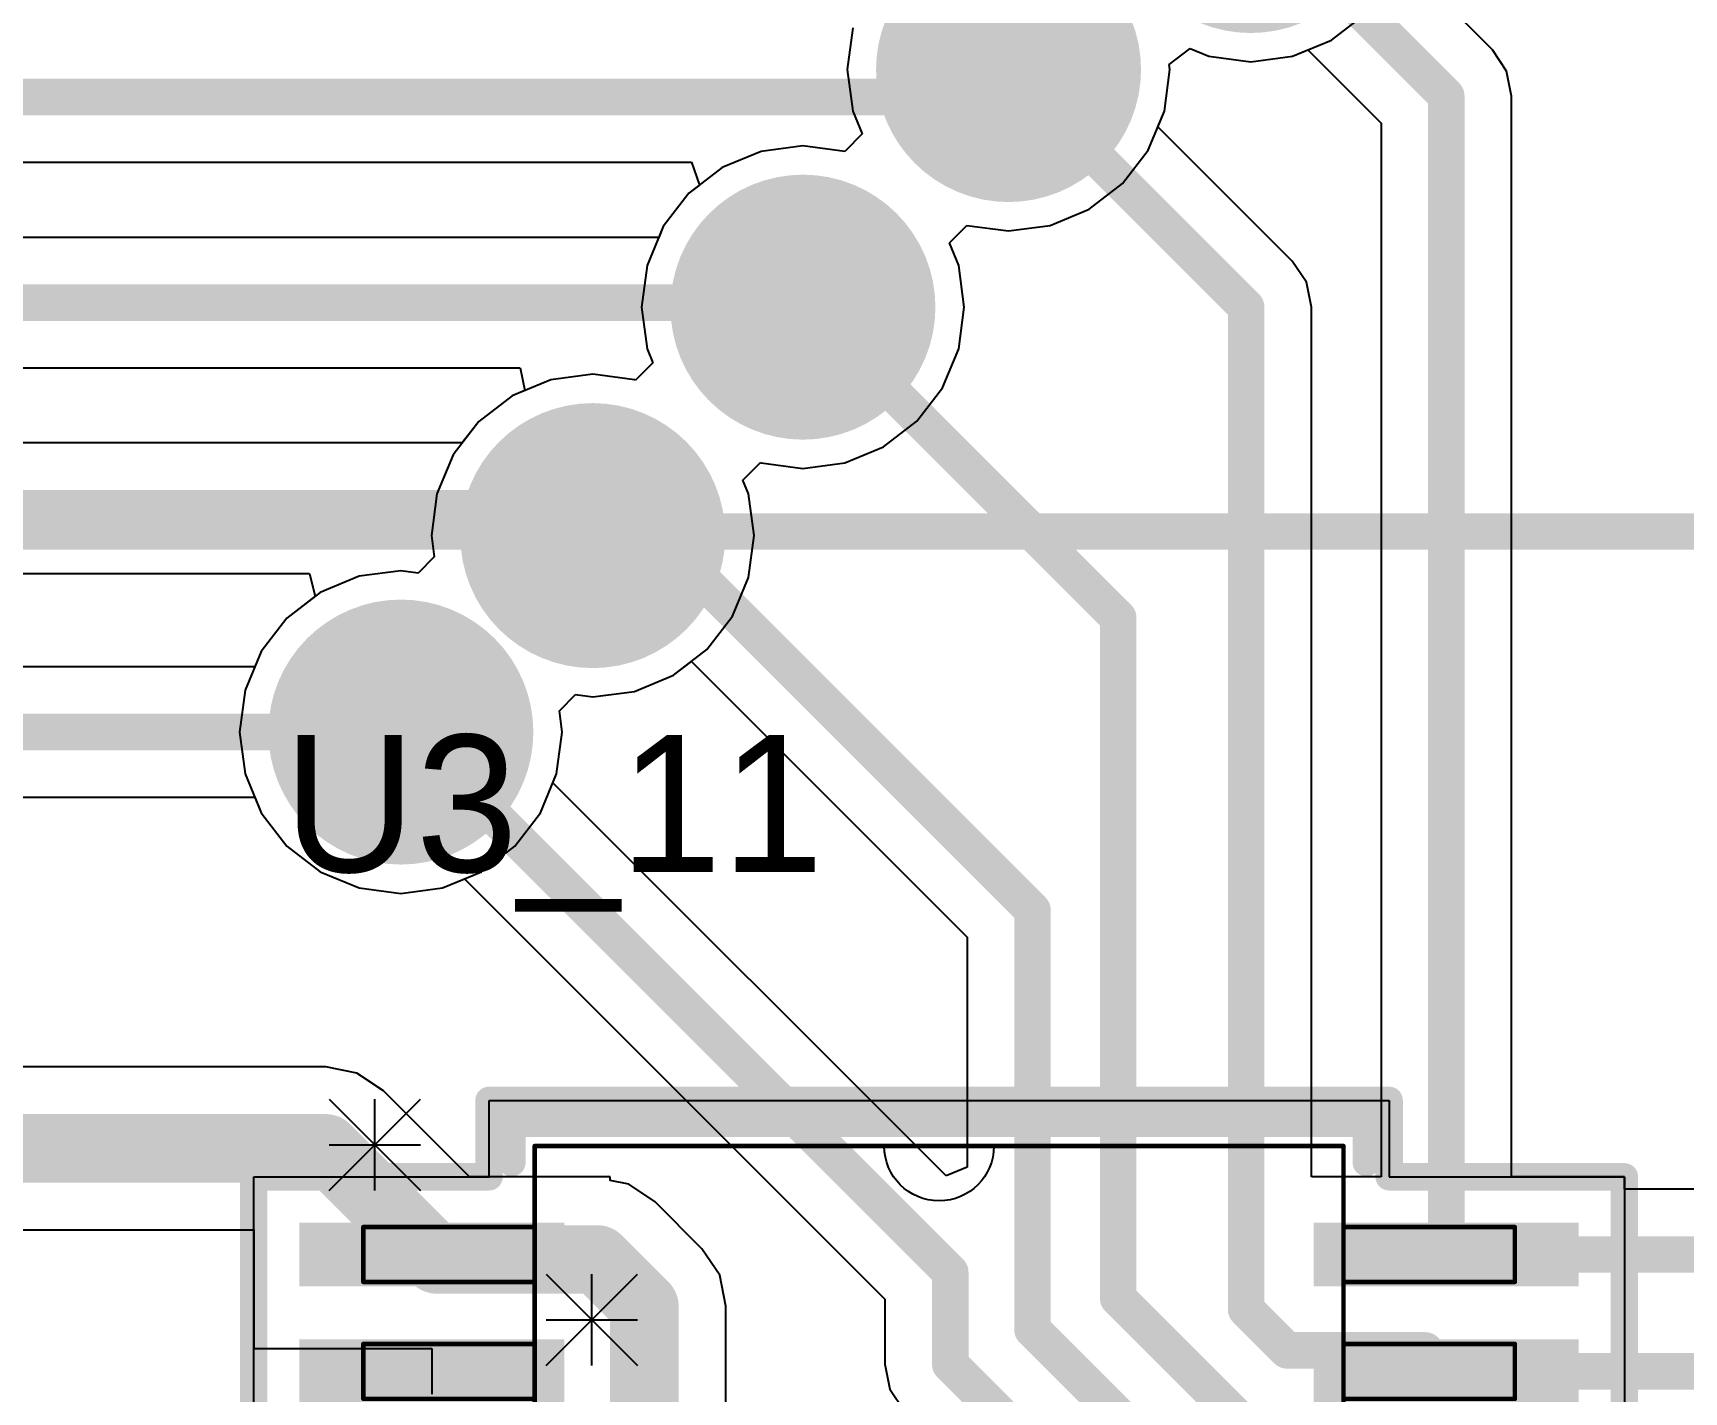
# Model space of a CAD drawing. Header units: millimetres. Extents: x 0.67 to 7.75, y 0.64 to 6.06.
# Drawn here: x 6.3045 to 6.6658, y 3.9366 to 4.234 of the extents above; entities that cross this region are included whole.
import ezdxf

# ---------------------------------------------------------------- set-up
doc = ezdxf.new("R2010")
doc.units = ezdxf.units.MM
doc.header["$MEASUREMENT"] = 0
for name, color, linetype in [('BottomLayer', 5, 'Continuous'), ('BottomSolder', 6, 'Continuous'), ('Mechanical13', 56, 'Continuous'), ('Mechanical15', 56, 'Continuous'), ('MultiLayer', 9, 'Continuous'), ('TopLayer', 1, 'Continuous'), ('TopOverlay', 2, 'Continuous'), ('TopPaste', 8, 'Continuous'), ('TopSolder', 216, 'Continuous'), ('ViaHoleLayer', 16, 'Continuous')]:
    doc.layers.add(name, color=color, linetype=linetype)

# ---------------------------------------------------------------- blocks, each defined once
blk = doc.blocks.new('RU_14_282')
at = {"layer": 'Mechanical13'}
for p, q in [((-0.086, 0.07249), (-0.06601, 0.0525)), ((-0.086, 0.0525), (-0.06601, 0.07249)), ((-0.076, 0.0525), (-0.076, 0.07249)), ((-0.086, 0.0625), (-0.06601, 0.0625))]:
    blk.add_line(p, q, dxfattribs=at)
at = {"layer": 'Mechanical13', "const_width": 0.001}
for points in [[(-0.0885, -0.1005), (-0.0885, 0.1005)], [(-0.0885, 0.1005), (0.0885, 0.1005)], [(0.0885, -0.1005), (0.0885, 0.1005)], [(-0.126, 0.07077), (-0.126, 0.08277)], [(-0.126, 0.08277), (-0.0885, 0.08277)], [(-0.0885, 0.07077), (-0.0885, 0.08277)], [(0.0885, 0.08277), (0.126, 0.08277)], [(0.0885, 0.07077), (0.0885, 0.08277)], [(0.126, 0.07077), (0.126, 0.08277)], [(-0.126, 0.07077), (-0.0885, 0.07077)], [(0.0885, 0.07077), (0.126, 0.07077)], [(-0.126, 0.04518), (-0.126, 0.05718)], [(-0.126, 0.05718), (-0.0885, 0.05718)], [(-0.0885, 0.04518), (-0.0885, 0.05718)], [(0.0885, 0.05718), (0.126, 0.05718)], [(0.0885, 0.04518), (0.0885, 0.05718)], [(0.126, 0.04518), (0.126, 0.05718)], [(-0.126, 0.04518), (-0.0885, 0.04518)], [(0.0885, 0.04518), (0.126, 0.04518)], [(-0.126, 0.01959), (-0.126, 0.03159)], [(-0.126, 0.03159), (-0.0885, 0.03159)], [(-0.0885, 0.01959), (-0.0885, 0.03159)], [(0.0885, 0.03159), (0.126, 0.03159)], [(0.0885, 0.01959), (0.0885, 0.03159)], [(0.126, 0.01959), (0.126, 0.03159)], [(-0.126, 0.01959), (-0.0885, 0.01959)], [(0.0885, 0.01959), (0.126, 0.01959)], [(-0.126, -0.006), (-0.126, 0.006)], [(-0.126, 0.006), (-0.0885, 0.006)], [(-0.0885, -0.006), (-0.0885, 0.006)], [(0.0885, 0.006), (0.126, 0.006)], [(0.0885, -0.006), (0.0885, 0.006)], [(0.126, -0.006), (0.126, 0.006)], [(-0.126, -0.006), (-0.0885, -0.006)], [(0.0885, -0.006), (0.126, -0.006)], [(-0.126, -0.03159), (-0.126, -0.01959)], [(-0.126, -0.01959), (-0.0885, -0.01959)], [(-0.0885, -0.03159), (-0.0885, -0.01959)], [(0.0885, -0.01959), (0.126, -0.01959)], [(0.0885, -0.03159), (0.0885, -0.01959)], [(0.126, -0.03159), (0.126, -0.01959)], [(-0.126, -0.03159), (-0.0885, -0.03159)], [(0.0885, -0.03159), (0.126, -0.03159)], [(-0.126, -0.05718), (-0.126, -0.04518)], [(-0.126, -0.04518), (-0.0885, -0.04518)], [(-0.0885, -0.05718), (-0.0885, -0.04518)], [(0.0885, -0.04518), (0.126, -0.04518)], [(0.0885, -0.05718), (0.0885, -0.04518)], [(0.126, -0.05718), (0.126, -0.04518)], [(-0.126, -0.05718), (-0.0885, -0.05718)], [(0.0885, -0.05718), (0.126, -0.05718)], [(-0.126, -0.08277), (-0.126, -0.07077)], [(-0.126, -0.07077), (-0.0885, -0.07077)], [(-0.0885, -0.08277), (-0.0885, -0.07077)], [(0.0885, -0.07077), (0.126, -0.07077)], [(0.0885, -0.08277), (0.0885, -0.07077)], [(0.126, -0.08277), (0.126, -0.07077)], [(-0.126, -0.08277), (-0.0885, -0.08277)], [(0.0885, -0.08277), (0.126, -0.08277)], [(-0.0885, -0.1005), (0.0885, -0.1005)]]:
    blk.add_lwpolyline(points, dxfattribs=at)
at = {"layer": 'Mechanical13', "const_width": 0.0005}
for points in [[(-0.08875, 0.1005, 1), (-0.08825, 0.1005, 1)], [(-0.08875, 0.1005, 1), (-0.08825, 0.1005, 1)], [(0.08825, 0.1005, 1), (0.08875, 0.1005, 1)], [(0.08825, 0.1005, 1), (0.08875, 0.1005, 1)], [(-0.12625, 0.08277, 1), (-0.12575, 0.08277, 1)], [(-0.12625, 0.08277, 1), (-0.12575, 0.08277, 1)], [(-0.08875, 0.08277, 1), (-0.08825, 0.08277, 1)], [(-0.08875, 0.08277, 1), (-0.08825, 0.08277, 1)], [(0.08825, 0.08277, 1), (0.08875, 0.08277, 1)], [(0.08825, 0.08277, 1), (0.08875, 0.08277, 1)], [(0.12575, 0.08277, 1), (0.12625, 0.08277, 1)], [(0.12575, 0.08277, 1), (0.12625, 0.08277, 1)], [(-0.12625, 0.07077, 1), (-0.12575, 0.07077, 1)], [(-0.12625, 0.07077, 1), (-0.12575, 0.07077, 1)], [(-0.08875, 0.07077, 1), (-0.08825, 0.07077, 1)], [(-0.08875, 0.07077, 1), (-0.08825, 0.07077, 1)], [(0.08825, 0.07077, 1), (0.08875, 0.07077, 1)], [(0.08825, 0.07077, 1), (0.08875, 0.07077, 1)], [(0.12575, 0.07077, 1), (0.12625, 0.07077, 1)], [(0.12575, 0.07077, 1), (0.12625, 0.07077, 1)], [(-0.12625, 0.05718, 1), (-0.12575, 0.05718, 1)], [(-0.12625, 0.05718, 1), (-0.12575, 0.05718, 1)], [(-0.08875, 0.05718, 1), (-0.08825, 0.05718, 1)], [(-0.08875, 0.05718, 1), (-0.08825, 0.05718, 1)], [(0.08825, 0.05718, 1), (0.08875, 0.05718, 1)], [(0.08825, 0.05718, 1), (0.08875, 0.05718, 1)], [(0.12575, 0.05718, 1), (0.12625, 0.05718, 1)], [(0.12575, 0.05718, 1), (0.12625, 0.05718, 1)], [(-0.12625, 0.04518, 1), (-0.12575, 0.04518, 1)], [(-0.12625, 0.04518, 1), (-0.12575, 0.04518, 1)], [(-0.08875, 0.04518, 1), (-0.08825, 0.04518, 1)], [(-0.08875, 0.04518, 1), (-0.08825, 0.04518, 1)], [(0.08825, 0.04518, 1), (0.08875, 0.04518, 1)], [(0.08825, 0.04518, 1), (0.08875, 0.04518, 1)], [(0.12575, 0.04518, 1), (0.12625, 0.04518, 1)], [(0.12575, 0.04518, 1), (0.12625, 0.04518, 1)], [(-0.12625, 0.03159, 1), (-0.12575, 0.03159, 1)], [(-0.12625, 0.03159, 1), (-0.12575, 0.03159, 1)], [(-0.08875, 0.03159, 1), (-0.08825, 0.03159, 1)], [(-0.08875, 0.03159, 1), (-0.08825, 0.03159, 1)], [(0.08825, 0.03159, 1), (0.08875, 0.03159, 1)], [(0.08825, 0.03159, 1), (0.08875, 0.03159, 1)], [(0.12575, 0.03159, 1), (0.12625, 0.03159, 1)], [(0.12575, 0.03159, 1), (0.12625, 0.03159, 1)], [(-0.12625, 0.01959, 1), (-0.12575, 0.01959, 1)], [(-0.12625, 0.01959, 1), (-0.12575, 0.01959, 1)], [(-0.08875, 0.01959, 1), (-0.08825, 0.01959, 1)], [(-0.08875, 0.01959, 1), (-0.08825, 0.01959, 1)], [(0.08825, 0.01959, 1), (0.08875, 0.01959, 1)], [(0.08825, 0.01959, 1), (0.08875, 0.01959, 1)], [(0.12575, 0.01959, 1), (0.12625, 0.01959, 1)], [(0.12575, 0.01959, 1), (0.12625, 0.01959, 1)], [(-0.12625, 0.006, 1), (-0.12575, 0.006, 1)], [(-0.12625, 0.006, 1), (-0.12575, 0.006, 1)], [(-0.08875, 0.006, 1), (-0.08825, 0.006, 1)], [(-0.08875, 0.006, 1), (-0.08825, 0.006, 1)], [(0.08825, 0.006, 1), (0.08875, 0.006, 1)], [(0.08825, 0.006, 1), (0.08875, 0.006, 1)], [(0.12575, 0.006, 1), (0.12625, 0.006, 1)], [(0.12575, 0.006, 1), (0.12625, 0.006, 1)], [(-0.12625, -0.006, 1), (-0.12575, -0.006, 1)], [(-0.12625, -0.006, 1), (-0.12575, -0.006, 1)], [(-0.08875, -0.006, 1), (-0.08825, -0.006, 1)], [(-0.08875, -0.006, 1), (-0.08825, -0.006, 1)], [(0.08825, -0.006, 1), (0.08875, -0.006, 1)], [(0.08825, -0.006, 1), (0.08875, -0.006, 1)], [(0.12575, -0.006, 1), (0.12625, -0.006, 1)], [(0.12575, -0.006, 1), (0.12625, -0.006, 1)], [(-0.12625, -0.01959, 1), (-0.12575, -0.01959, 1)], [(-0.12625, -0.01959, 1), (-0.12575, -0.01959, 1)], [(-0.08875, -0.01959, 1), (-0.08825, -0.01959, 1)], [(-0.08875, -0.01959, 1), (-0.08825, -0.01959, 1)], [(0.08825, -0.01959, 1), (0.08875, -0.01959, 1)], [(0.08825, -0.01959, 1), (0.08875, -0.01959, 1)], [(0.12575, -0.01959, 1), (0.12625, -0.01959, 1)], [(0.12575, -0.01959, 1), (0.12625, -0.01959, 1)], [(-0.12625, -0.03159, 1), (-0.12575, -0.03159, 1)], [(-0.12625, -0.03159, 1), (-0.12575, -0.03159, 1)], [(-0.08875, -0.03159, 1), (-0.08825, -0.03159, 1)], [(-0.08875, -0.03159, 1), (-0.08825, -0.03159, 1)], [(0.08825, -0.03159, 1), (0.08875, -0.03159, 1)], [(0.08825, -0.03159, 1), (0.08875, -0.03159, 1)], [(0.12575, -0.03159, 1), (0.12625, -0.03159, 1)], [(0.12575, -0.03159, 1), (0.12625, -0.03159, 1)], [(-0.12625, -0.04518, 1), (-0.12575, -0.04518, 1)], [(-0.12625, -0.04518, 1), (-0.12575, -0.04518, 1)], [(-0.08875, -0.04518, 1), (-0.08825, -0.04518, 1)], [(-0.08875, -0.04518, 1), (-0.08825, -0.04518, 1)], [(0.08825, -0.04518, 1), (0.08875, -0.04518, 1)], [(0.08825, -0.04518, 1), (0.08875, -0.04518, 1)], [(0.12575, -0.04518, 1), (0.12625, -0.04518, 1)], [(0.12575, -0.04518, 1), (0.12625, -0.04518, 1)], [(-0.12625, -0.05718, 1), (-0.12575, -0.05718, 1)], [(-0.12625, -0.05718, 1), (-0.12575, -0.05718, 1)], [(-0.08875, -0.05718, 1), (-0.08825, -0.05718, 1)], [(-0.08875, -0.05718, 1), (-0.08825, -0.05718, 1)], [(0.08825, -0.05718, 1), (0.08875, -0.05718, 1)], [(0.08825, -0.05718, 1), (0.08875, -0.05718, 1)], [(0.12575, -0.05718, 1), (0.12625, -0.05718, 1)], [(0.12575, -0.05718, 1), (0.12625, -0.05718, 1)], [(-0.12625, -0.07077, 1), (-0.12575, -0.07077, 1)], [(-0.12625, -0.07077, 1), (-0.12575, -0.07077, 1)], [(-0.08875, -0.07077, 1), (-0.08825, -0.07077, 1)], [(-0.08875, -0.07077, 1), (-0.08825, -0.07077, 1)], [(0.08825, -0.07077, 1), (0.08875, -0.07077, 1)], [(0.08825, -0.07077, 1), (0.08875, -0.07077, 1)], [(0.12575, -0.07077, 1), (0.12625, -0.07077, 1)], [(0.12575, -0.07077, 1), (0.12625, -0.07077, 1)], [(-0.12625, -0.08277, 1), (-0.12575, -0.08277, 1)], [(-0.12625, -0.08277, 1), (-0.12575, -0.08277, 1)], [(-0.08875, -0.08277, 1), (-0.08825, -0.08277, 1)], [(-0.08875, -0.08277, 1), (-0.08825, -0.08277, 1)], [(0.08825, -0.08277, 1), (0.08875, -0.08277, 1)], [(0.08825, -0.08277, 1), (0.08875, -0.08277, 1)], [(0.12575, -0.08277, 1), (0.12625, -0.08277, 1)], [(0.12575, -0.08277, 1), (0.12625, -0.08277, 1)], [(-0.08875, -0.1005, 1), (-0.08825, -0.1005, 1)], [(-0.08875, -0.1005, 1), (-0.08825, -0.1005, 1)], [(0.08825, -0.1005, 1), (0.08875, -0.1005, 1)], [(0.08825, -0.1005, 1), (0.08875, -0.1005, 1)]]:
    blk.add_lwpolyline(points, format="xyb", close=True, dxfattribs=at)
at = {"layer": 'Mechanical13'}
blk.add_lwpolyline([(0.012, 0.1005, -1), (-0.012, 0.1005)], format="xyb", dxfattribs=at)
for points in [[(-0.012, 0.1005, 1), (-0.012, 0.1005, 1)], [(0.012, 0.1005, 1), (0.012, 0.1005, 1)]]:
    blk.add_lwpolyline(points, format="xyb", close=True, dxfattribs=at)
at = {"layer": 'Mechanical15'}
for p, q in [((-0.0985, 0.09377), (-0.0985, 0.1105)), ((-0.0985, 0.1105), (0.0985, 0.1105)), ((0.0985, 0.1105), (0.0985, 0.09377)), ((-0.15, -0.09377), (-0.15, 0.09377)), ((-0.15, 0.09377), (-0.0985, 0.09377)), ((0.0985, 0.09377), (0.15, 0.09377)), ((0.15, 0.09377), (0.15, -0.09377)), ((-0.0985, -0.09377), (-0.15, -0.09377)), ((-0.0985, -0.1105), (-0.0985, -0.09377)), ((0.15, -0.09377), (0.0985, -0.09377)), ((0.0985, -0.09377), (0.0985, -0.1105)), ((0.0985, -0.1105), (-0.0985, -0.1105))]:
    blk.add_line(p, q, dxfattribs=at)
at = {"layer": 'Mechanical15', "const_width": 0.006}
for points in [[(-0.0985, 0.1105), (0.0985, 0.1105)], [(-0.0985, 0.09377), (-0.0985, 0.1105)], [(0.0985, 0.09377), (0.0985, 0.1105)], [(-0.15, 0.09377), (-0.0985, 0.09377)], [(-0.15, -0.09377), (-0.15, 0.09377)], [(0.0985, 0.09377), (0.15, 0.09377)], [(0.15, -0.09377), (0.15, 0.09377)], [(-0.15, -0.09377), (-0.0985, -0.09377)], [(-0.0985, -0.1105), (-0.0985, -0.09377)], [(0.0985, -0.1105), (0.0985, -0.09377)], [(0.0985, -0.09377), (0.15, -0.09377)], [(-0.0985, -0.1105), (0.0985, -0.1105)]]:
    blk.add_lwpolyline(points, dxfattribs=at)
at = {"layer": 'Mechanical15', "const_width": 0.003}
for points in [[(-0.1, 0.1105, 1), (-0.097, 0.1105, 1)], [(-0.1, 0.1105, 1), (-0.097, 0.1105, 1)], [(0.097, 0.1105, 1), (0.1, 0.1105, 1)], [(0.097, 0.1105, 1), (0.1, 0.1105, 1)], [(-0.1515, 0.09377, 1), (-0.1485, 0.09377, 1)], [(-0.1515, 0.09377, 1), (-0.1485, 0.09377, 1)], [(-0.1, 0.09377, 1), (-0.097, 0.09377, 1)], [(-0.1, 0.09377, 1), (-0.097, 0.09377, 1)], [(0.097, 0.09377, 1), (0.1, 0.09377, 1)], [(0.097, 0.09377, 1), (0.1, 0.09377, 1)], [(0.1485, 0.09377, 1), (0.1515, 0.09377, 1)], [(0.1485, 0.09377, 1), (0.1515, 0.09377, 1)], [(-0.1515, -0.09377, 1), (-0.1485, -0.09377, 1)], [(-0.1515, -0.09377, 1), (-0.1485, -0.09377, 1)], [(-0.1, -0.09377, 1), (-0.097, -0.09377, 1)], [(-0.1, -0.09377, 1), (-0.097, -0.09377, 1)], [(0.097, -0.09377, 1), (0.1, -0.09377, 1)], [(0.097, -0.09377, 1), (0.1, -0.09377, 1)], [(0.1485, -0.09377, 1), (0.1515, -0.09377, 1)], [(0.1485, -0.09377, 1), (0.1515, -0.09377, 1)], [(-0.1, -0.1105, 1), (-0.097, -0.1105, 1)], [(-0.1, -0.1105, 1), (-0.097, -0.1105, 1)], [(0.097, -0.1105, 1), (0.1, -0.1105, 1)], [(0.097, -0.1105, 1), (0.1, -0.1105, 1)]]:
    blk.add_lwpolyline(points, format="xyb", close=True, dxfattribs=at)
at = {"layer": 'TopLayer'}
for points in [[(-0.14, 0.06977), (-0.082, 0.06977), (-0.14, 0.08377), (-0.082, 0.08377)], [(0.082, 0.06977), (0.14, 0.06977), (0.082, 0.08377), (0.14, 0.08377)], [(-0.14, 0.04418), (-0.082, 0.04418), (-0.14, 0.05818), (-0.082, 0.05818)], [(0.082, 0.04418), (0.14, 0.04418), (0.082, 0.05818), (0.14, 0.05818)], [(-0.14, 0.01859), (-0.082, 0.01859), (-0.14, 0.03259), (-0.082, 0.03259)], [(0.082, 0.01859), (0.14, 0.01859), (0.082, 0.03259), (0.14, 0.03259)], [(-0.14, -0.007), (-0.082, -0.007), (-0.14, 0.007), (-0.082, 0.007)], [(0.082, -0.007), (0.14, -0.007), (0.082, 0.007), (0.14, 0.007)], [(-0.14, -0.03259), (-0.082, -0.03259), (-0.14, -0.01859), (-0.082, -0.01859)], [(0.082, -0.03259), (0.14, -0.03259), (0.082, -0.01859), (0.14, -0.01859)], [(-0.14, -0.05818), (-0.082, -0.05818), (-0.14, -0.04418), (-0.082, -0.04418)], [(0.082, -0.05818), (0.14, -0.05818), (0.082, -0.04418), (0.14, -0.04418)], [(-0.14, -0.08377), (-0.082, -0.08377), (-0.14, -0.06977), (-0.082, -0.06977)], [(0.082, -0.08377), (0.14, -0.08377), (0.082, -0.06977), (0.14, -0.06977)]]:
    blk.add_solid(points, dxfattribs=at)
at = {"layer": 'TopOverlay'}
for p, q in [((-0.1335, 0.11076), (-0.11351, 0.09077)), ((-0.1335, 0.09077), (-0.11351, 0.11076)), ((-0.1235, 0.09077), (-0.1235, 0.11076)), ((-0.1335, 0.10077), (-0.11351, 0.10077)), ((0.15, -0.03309), (0.15, -0.01809)), ((0.15, -0.01809), (0.16, -0.01809)), ((0.16, -0.01809), (0.16, -0.03309)), ((0.16, -0.03309), (0.15, -0.03309))]:
    blk.add_line(p, q, dxfattribs=at)
at = {"layer": 'TopOverlay', "const_width": 0.006}
for points in [[(-0.0935, 0.09687), (-0.0935, 0.1055)], [(-0.0935, 0.1055), (0.0935, 0.1055)], [(0.0935, 0.09687), (0.0935, 0.1055)], [(-0.0935, -0.1055), (-0.0935, -0.09687)], [(0.0935, -0.1055), (0.0935, -0.09687)], [(-0.0935, -0.1055), (0.0935, -0.1055)]]:
    blk.add_lwpolyline(points, dxfattribs=at)
at = {"layer": 'TopOverlay', "const_width": 0.003}
for points in [[(-0.095, 0.1055, 1), (-0.092, 0.1055, 1)], [(-0.095, 0.1055, 1), (-0.092, 0.1055, 1)], [(0.092, 0.1055, 1), (0.095, 0.1055, 1)], [(0.092, 0.1055, 1), (0.095, 0.1055, 1)], [(-0.095, 0.09687, 1), (-0.092, 0.09687, 1)], [(0.092, 0.09687, 1), (0.095, 0.09687, 1)], [(-0.095, -0.09687, 1), (-0.092, -0.09687, 1)], [(0.092, -0.09687, 1), (0.095, -0.09687, 1)], [(-0.095, -0.1055, 1), (-0.092, -0.1055, 1)], [(-0.095, -0.1055, 1), (-0.092, -0.1055, 1)], [(0.092, -0.1055, 1), (0.095, -0.1055, 1)], [(0.092, -0.1055, 1), (0.095, -0.1055, 1)]]:
    blk.add_lwpolyline(points, format="xyb", close=True, dxfattribs=at)
at = {"layer": 'TopPaste'}
for points in [[(-0.14, 0.06977), (-0.082, 0.06977), (-0.14, 0.08377), (-0.082, 0.08377)], [(0.082, 0.06977), (0.14, 0.06977), (0.082, 0.08377), (0.14, 0.08377)], [(-0.14, 0.04418), (-0.082, 0.04418), (-0.14, 0.05818), (-0.082, 0.05818)], [(0.082, 0.04418), (0.14, 0.04418), (0.082, 0.05818), (0.14, 0.05818)], [(-0.14, 0.01859), (-0.082, 0.01859), (-0.14, 0.03259), (-0.082, 0.03259)], [(0.082, 0.01859), (0.14, 0.01859), (0.082, 0.03259), (0.14, 0.03259)], [(-0.14, -0.007), (-0.082, -0.007), (-0.14, 0.007), (-0.082, 0.007)], [(0.082, -0.007), (0.14, -0.007), (0.082, 0.007), (0.14, 0.007)], [(-0.14, -0.03259), (-0.082, -0.03259), (-0.14, -0.01859), (-0.082, -0.01859)], [(0.082, -0.03259), (0.14, -0.03259), (0.082, -0.01859), (0.14, -0.01859)], [(-0.14, -0.05818), (-0.082, -0.05818), (-0.14, -0.04418), (-0.082, -0.04418)], [(0.082, -0.05818), (0.14, -0.05818), (0.082, -0.04418), (0.14, -0.04418)], [(-0.14, -0.08377), (-0.082, -0.08377), (-0.14, -0.06977), (-0.082, -0.06977)], [(0.082, -0.08377), (0.14, -0.08377), (0.082, -0.06977), (0.14, -0.06977)]]:
    blk.add_solid(points, dxfattribs=at)
at = {"layer": 'TopSolder'}
for points in [[(-0.14, 0.06977), (-0.082, 0.06977), (-0.14, 0.08377), (-0.082, 0.08377)], [(0.082, 0.06977), (0.14, 0.06977), (0.082, 0.08377), (0.14, 0.08377)], [(-0.14, 0.04418), (-0.082, 0.04418), (-0.14, 0.05818), (-0.082, 0.05818)], [(0.082, 0.04418), (0.14, 0.04418), (0.082, 0.05818), (0.14, 0.05818)], [(-0.14, 0.01859), (-0.082, 0.01859), (-0.14, 0.03259), (-0.082, 0.03259)], [(0.082, 0.01859), (0.14, 0.01859), (0.082, 0.03259), (0.14, 0.03259)], [(-0.14, -0.007), (-0.082, -0.007), (-0.14, 0.007), (-0.082, 0.007)], [(0.082, -0.007), (0.14, -0.007), (0.082, 0.007), (0.14, 0.007)], [(-0.14, -0.03259), (-0.082, -0.03259), (-0.14, -0.01859), (-0.082, -0.01859)], [(0.082, -0.03259), (0.14, -0.03259), (0.082, -0.01859), (0.14, -0.01859)], [(-0.14, -0.05818), (-0.082, -0.05818), (-0.14, -0.04418), (-0.082, -0.04418)], [(0.082, -0.05818), (0.14, -0.05818), (0.082, -0.04418), (0.14, -0.04418)], [(-0.14, -0.08377), (-0.082, -0.08377), (-0.14, -0.06977), (-0.082, -0.06977)], [(0.082, -0.08377), (0.14, -0.08377), (0.082, -0.06977), (0.14, -0.06977)]]:
    blk.add_solid(points, dxfattribs=at)

msp = doc.modelspace()

# ---------------------------------------------------------------- linework, layer by layer
at = {"layer": 'BottomLayer'}
for p, q in [((6.58865, 4.23243), (6.59596, 4.23804)), ((6.58014, 4.2289), (6.58865, 4.23243)), ((6.55316, 4.22709), (6.55774, 4.23061)), ((6.55774, 4.23061), (6.56186, 4.2289)), ((6.56186, 4.2289), (6.571, 4.2277)), ((6.571, 4.2277), (6.58014, 4.2289)), ((6.5521, 4.21686), (6.5533, 4.226)), ((6.5533, 4.226), (6.55316, 4.22709)), ((6.54857, 4.20835), (6.5521, 4.21686)), ((6.54296, 4.20104), (6.54857, 4.20835)), ((5.44697, 4.20573), (6.44864, 4.20573)), ((6.44864, 4.20573), (6.45034, 4.20073)), ((6.44804, 4.19896), (6.44243, 4.19165)), ((6.45034, 4.20073), (6.44804, 4.19896)), ((6.53565, 4.19543), (6.54296, 4.20104)), ((6.52714, 4.1919), (6.53565, 4.19543)), ((6.44243, 4.19165), (6.44144, 4.18927)), ((6.50506, 4.18807), (6.50886, 4.1919)), ((6.50886, 4.1919), (6.518, 4.1907)), ((6.518, 4.1907), (6.52714, 4.1919)), ((6.44144, 4.18927), (5.44066, 4.18927)), ((6.5071, 4.18314), (6.50506, 4.18807)), ((6.5083, 4.174), (6.5071, 4.18314)), ((6.5071, 4.16486), (6.5083, 4.174)), ((6.50357, 4.15635), (6.5071, 4.16486)), ((5.38197, 4.16073), (6.41114, 4.16073)), ((6.41114, 4.16073), (6.41213, 4.15573)), ((6.41213, 4.15573), (6.40935, 4.15457)), ((6.49796, 4.14904), (6.50357, 4.15635)), ((6.40935, 4.15457), (6.40204, 4.14896)), ((6.40204, 4.14896), (6.39844, 4.14427)), ((6.49065, 4.14343), (6.49796, 4.14904)), ((6.39844, 4.14427), (5.37566, 4.14427)), ((6.48214, 4.1399), (6.49065, 4.14343)), ((6.45985, 4.13615), (6.46368, 4.13998)), ((6.46368, 4.13998), (6.46386, 4.1399)), ((6.46386, 4.1399), (6.473, 4.1387)), ((6.473, 4.1387), (6.48214, 4.1399)), ((6.4611, 4.13314), (6.45985, 4.13615)), ((6.4623, 4.124), (6.4611, 4.13314)), ((6.4611, 4.11486), (6.4623, 4.124)), ((5.31697, 4.11573), (6.36497, 4.11573)), ((6.36497, 4.11573), (6.36503, 4.11563)), ((6.36503, 4.11563), (6.36625, 4.11073)), ((6.45757, 4.10635), (6.4611, 4.11486)), ((6.36625, 4.11073), (6.36004, 4.10596)), ((6.36004, 4.10596), (6.35443, 4.09865)), ((6.45196, 4.09904), (6.45757, 4.10635)), ((6.35443, 4.09865), (6.35303, 4.09527)), ((6.44465, 4.09343), (6.45196, 4.09904)), ((6.35303, 4.09527), (5.30503, 4.09527)), ((6.43614, 4.0899), (6.44465, 4.09343)), ((6.41969, 4.08566), (6.42322, 4.0892)), ((6.42322, 4.0892), (6.427, 4.0887)), ((6.427, 4.0887), (6.43614, 4.0899)), ((6.4203, 4.081), (6.41969, 4.08566)), ((6.4191, 4.07186), (6.4203, 4.081)), ((6.41557, 4.06335), (6.4191, 4.07186)), ((5.24239, 4.06673), (6.35303, 4.06673)), ((6.35303, 4.06673), (6.35443, 4.06335)), ((6.35443, 4.06335), (6.36004, 4.05604)), ((6.40996, 4.05604), (6.41557, 4.06335)), ((6.36004, 4.05604), (6.36735, 4.05043)), ((6.40265, 4.05043), (6.40996, 4.05604)), ((6.36735, 4.05043), (6.37586, 4.0469)), ((6.37586, 4.0469), (6.385, 4.0457)), ((6.385, 4.0457), (6.39414, 4.0469)), ((6.39414, 4.0469), (6.40265, 4.05043))]:
    msp.add_line(p, q, dxfattribs=at)
for points, const_width in [([(6.5055, 4.226, 1), (6.5305, 4.226, 1)], 0.025), ([(6.516, 4.226, 1), (6.52, 4.226, 1)], 0.004), ([(6.51, 4.22, 1), (6.514, 4.22, 1)], 0.004), ([(6.51, 4.22, 1), (6.514, 4.22, 1)], 0.004), ([(6.4605, 4.174, 1), (6.4855, 4.174, 1)], 0.025), ([(6.471, 4.175, 1), (6.475, 4.175, 1)], 0.004), ([(6.471, 4.175, 1), (6.475, 4.175, 1)], 0.004), ([(6.471, 4.174, 1), (6.475, 4.174, 1)], 0.004), ([(6.4145, 4.124, 1), (6.4395, 4.124, 1)], 0.025), ([(6.425, 4.12976, 1), (6.429, 4.12976, 1)], 0.004), ([(6.425, 4.12976, 1), (6.429, 4.12976, 1)], 0.004), ([(6.42524, 4.13, 1), (6.42924, 4.13, 1)], 0.004), ([(6.42524, 4.13, 1), (6.42924, 4.13, 1)], 0.004), ([(6.425, 4.124, 1), (6.429, 4.124, 1)], 0.004), ([(6.3725, 4.081, 1), (6.3975, 4.081, 1)], 0.025), ([(6.383, 4.081, 1), (6.387, 4.081, 1)], 0.004)]:
    msp.add_lwpolyline(points, format="xyb", close=True, dxfattribs=dict(at, const_width=const_width))
at = {"layer": 'BottomLayer', "const_width": 0.008}
for points in [[(6.512, 4.22), (6.518, 4.226)], [(5.415, 4.22), (6.512, 4.22)], [(5.35, 4.175), (6.473, 4.175)], [(6.473, 4.174), (6.473, 4.175)], [(5.285, 4.13), (6.42724, 4.13)], [(6.427, 4.12976), (6.42724, 4.13)], [(6.427, 4.124), (6.427, 4.12976)], [(1.174, 4.081), (6.385, 4.081)]]:
    msp.add_lwpolyline(points, dxfattribs=at)
at = {"layer": 'BottomSolder', "const_width": 0.029}
for points in [[(6.5565, 4.263, 1), (6.5855, 4.263, 1)], [(6.5035, 4.226, 1), (6.5325, 4.226, 1)], [(6.4585, 4.174, 1), (6.4875, 4.174, 1)], [(6.4125, 4.124, 1), (6.4415, 4.124, 1)], [(6.3705, 4.081, 1), (6.3995, 4.081, 1)]]:
    msp.add_lwpolyline(points, format="xyb", close=True, dxfattribs=at)
at = {"layer": 'MultiLayer', "const_width": 0.025}
for points in [[(6.5055, 4.226, 1), (6.5305, 4.226, 1)], [(6.4605, 4.174, 1), (6.4855, 4.174, 1)], [(6.4145, 4.124, 1), (6.4395, 4.124, 1)], [(6.3725, 4.081, 1), (6.3975, 4.081, 1)]]:
    msp.add_lwpolyline(points, format="xyb", close=True, dxfattribs=at)
at = {"layer": 'TopLayer'}
for p, q in [((6.62389, 4.2303), (6.6037, 4.25049)), ((6.4839, 4.23514), (6.4827, 4.226)), ((6.55316, 4.22709), (6.55774, 4.23061)), ((6.55774, 4.23061), (6.56186, 4.2289)), ((6.56186, 4.2289), (6.571, 4.2277)), ((6.571, 4.2277), (6.58014, 4.2289)), ((6.58014, 4.2289), (6.58351, 4.2303)), ((6.58351, 4.2303), (6.59952, 4.21429)), ((6.62698, 4.22567), (6.62389, 4.2303)), ((6.62389, 4.2303), (6.62389, 4.2303)), ((6.4827, 4.226), (6.4839, 4.21686)), ((6.5521, 4.21686), (6.5533, 4.226)), ((6.5533, 4.226), (6.55316, 4.22709)), ((6.62807, 4.2202), (6.62698, 4.22567)), ((6.4839, 4.21686), (6.48594, 4.21193)), ((6.5507, 4.21349), (6.5521, 4.21686)), ((6.62807, 3.98366), (6.62807, 4.2202)), ((6.58009, 4.18409), (6.5507, 4.21349)), ((6.59952, 4.21429), (6.59952, 3.98366)), ((6.48594, 4.21193), (6.48214, 4.2081)), ((6.46386, 4.2081), (6.45535, 4.20457)), ((6.473, 4.2093), (6.46386, 4.2081)), ((6.48214, 4.2081), (6.473, 4.2093)), ((6.45535, 4.20457), (6.44804, 4.19896)), ((6.44804, 4.19896), (6.44243, 4.19165)), ((6.44243, 4.19165), (6.4389, 4.18314)), ((6.4389, 4.18314), (6.4377, 4.174)), ((6.58319, 4.17946), (6.58009, 4.18409)), ((6.58427, 4.174), (6.58319, 4.17946)), ((6.4377, 4.174), (6.4389, 4.16486)), ((6.58427, 3.98366), (6.58427, 4.174)), ((6.58427, 4.174), (6.58427, 4.174)), ((6.4389, 4.16486), (6.44015, 4.16185)), ((6.427, 4.1593), (6.41786, 4.1581)), ((6.43614, 4.1581), (6.427, 4.1593)), ((6.44015, 4.16185), (6.43632, 4.15802)), ((6.41786, 4.1581), (6.40935, 4.15457)), ((6.43632, 4.15802), (6.43614, 4.1581)), ((6.40935, 4.15457), (6.40204, 4.14896)), ((6.40204, 4.14896), (6.39643, 4.14165)), ((6.39643, 4.14165), (6.3929, 4.13314)), ((6.3929, 4.13314), (6.3917, 4.124)), ((6.3917, 4.124), (6.39231, 4.11934)), ((6.39231, 4.11934), (6.38878, 4.1158)), ((6.385, 4.1163), (6.37586, 4.1151)), ((6.38878, 4.1158), (6.385, 4.1163)), ((6.37586, 4.1151), (6.36735, 4.11157)), ((6.36735, 4.11157), (6.36004, 4.10596)), ((6.36004, 4.10596), (6.35443, 4.09865)), ((6.35443, 4.09865), (6.3509, 4.09014)), ((6.44465, 4.09343), (6.4486, 4.09645)), ((6.4486, 4.09645), (6.50896, 4.03609)), ((6.43614, 4.0899), (6.44465, 4.09343)), ((6.3509, 4.09014), (6.3497, 4.081)), ((6.41969, 4.08566), (6.42322, 4.0892)), ((6.42322, 4.0892), (6.427, 4.0887)), ((6.427, 4.0887), (6.43614, 4.0899)), ((6.4203, 4.081), (6.41969, 4.08566)), ((6.3497, 4.081), (6.3509, 4.07186)), ((6.4191, 4.07186), (6.4203, 4.081)), ((6.3509, 4.07186), (6.35443, 4.06335)), ((6.41829, 4.0699), (6.4191, 4.07186)), ((6.50434, 3.98384), (6.41829, 4.0699)), ((6.35443, 4.06335), (6.36004, 4.05604)), ((6.36004, 4.05604), (6.36735, 4.05043)), ((6.36735, 4.05043), (6.37586, 4.0469)), ((6.37586, 4.0469), (6.385, 4.0457)), ((6.385, 4.0457), (6.39414, 4.0469)), ((6.39414, 4.0469), (6.39893, 4.04889)), ((6.39893, 4.04889), (6.49096, 3.95685)), ((6.50896, 4.03609), (6.50896, 3.98576)), ((6.36857, 4.00773), (6.29079, 4.00773)), ((6.3754, 4.00637), (6.36857, 4.00773)), ((6.38118, 4.0025), (6.3754, 4.00637)), ((6.40003, 3.98366), (6.38118, 4.0025)), ((6.50896, 3.98576), (6.50434, 3.98384)), ((6.4308, 3.98366), (6.40003, 3.98366)), ((6.4308, 3.98286), (6.4308, 3.98366)), ((6.43487, 3.98205), (6.4308, 3.98286)), ((6.44066, 3.97818), (6.43487, 3.98205)), ((6.59952, 3.98366), (6.58427, 3.98366)), ((6.6528, 3.98366), (6.62807, 3.98366)), ((6.6528, 3.98093), (6.6528, 3.98366)), ((6.7398, 3.98093), (6.6528, 3.98093)), ((6.45091, 3.96793), (6.44066, 3.97818)), ((6.29079, 3.97204), (6.3528, 3.97204)), ((6.3528, 3.97204), (6.3528, 3.94607)), ((6.45478, 3.96214), (6.45091, 3.96793)), ((6.45091, 3.96793), (6.45091, 3.96793)), ((6.45614, 3.95532), (6.45478, 3.96214)), ((6.49096, 3.95685), (6.49096, 3.94265)), ((6.45614, 3.9295), (6.45614, 3.95532)), ((6.3528, 3.94607), (6.3918, 3.94607)), ((6.3918, 3.94607), (6.3918, 3.93607)), ((6.49096, 3.94265), (6.49096, 3.94265)), ((6.49096, 3.94265), (6.49205, 3.93718)), ((6.49205, 3.93718), (6.49514, 3.93255))]:
    msp.add_line(p, q, dxfattribs=at)
for points, const_width in [([(6.571, 4.263), (6.6138, 4.2202)], 0.008), ([(6.518, 4.226), (6.57, 4.174)], 0.008), ([(6.6138, 3.96666), (6.6138, 4.2202)], 0.008), ([(6.473, 4.174), (6.474, 4.174)], 0.008), ([(6.474, 4.174), (6.542, 4.106)], 0.008), ([(6.57, 3.95465), (6.57, 4.174)], 0.008), ([(6.427, 4.124), (6.427, 4.13824)], 0.008), ([(6.427, 4.13824), (6.52324, 4.042)], 0.008), ([(6.542, 3.95706), (6.542, 4.106)], 0.008), ([(6.385, 4.081), (6.387, 4.081)], 0.008), ([(6.387, 4.081), (6.50524, 3.96276)], 0.008), ([(6.52324, 3.95024), (6.52324, 4.042)], 0.008), ([(6.2552, 3.98989), (6.36857, 3.98989)], 0.015), ([(6.36857, 3.98989), (6.3918, 3.96666)], 0.015), ([(6.3918, 3.96666), (6.39289, 3.96557)], 0.015), ([(6.39289, 3.96557), (6.42804, 3.96557)], 0.015), ([(6.42804, 3.96557), (6.4383, 3.95532)], 0.015), ([(6.6138, 3.96666), (6.748, 3.96666)], 0.008), ([(6.50524, 3.94265), (6.50524, 3.96276)], 0.008), ([(6.4383, 3.92211), (6.4383, 3.95532)], 0.015), ([(6.542, 3.95706), (6.579, 3.92007)], 0.008), ([(6.57, 3.95465), (6.579, 3.94566)], 0.008), ([(6.52324, 3.95024), (6.579, 3.89448)], 0.008), ([(6.579, 3.94566), (6.6092, 3.94566)], 0.008), ([(6.6092, 3.94566), (6.6138, 3.94107)], 0.008), ([(6.50524, 3.94265), (6.579, 3.86889)], 0.008), ([(6.6138, 3.94107), (6.68421, 3.94107)], 0.008)]:
    msp.add_lwpolyline(points, dxfattribs=dict(at, const_width=const_width))
for points, const_width in [([(6.5055, 4.226, 1), (6.5305, 4.226, 1)], 0.025), ([(6.516, 4.226, 1), (6.52, 4.226, 1)], 0.004), ([(6.6118, 4.2202, 1), (6.6158, 4.2202, 1)], 0.004), ([(6.6118, 4.2202, 1), (6.6158, 4.2202, 1)], 0.004), ([(6.4605, 4.174, 1), (6.4855, 4.174, 1)], 0.025), ([(6.471, 4.174, 1), (6.475, 4.174, 1)], 0.004), ([(6.472, 4.174, 1), (6.476, 4.174, 1)], 0.004), ([(6.472, 4.174, 1), (6.476, 4.174, 1)], 0.004), ([(6.568, 4.174, 1), (6.572, 4.174, 1)], 0.004), ([(6.568, 4.174, 1), (6.572, 4.174, 1)], 0.004), ([(6.4145, 4.124, 1), (6.4395, 4.124, 1)], 0.025), ([(6.425, 4.13824, 1), (6.429, 4.13824, 1)], 0.004), ([(6.425, 4.13824, 1), (6.429, 4.13824, 1)], 0.004), ([(6.425, 4.124, 1), (6.429, 4.124, 1)], 0.004), ([(6.54, 4.106, 1), (6.544, 4.106, 1)], 0.004), ([(6.54, 4.106, 1), (6.544, 4.106, 1)], 0.004), ([(6.3725, 4.081, 1), (6.3975, 4.081, 1)], 0.025), ([(6.383, 4.081, 1), (6.387, 4.081, 1)], 0.004), ([(6.385, 4.081, 1), (6.389, 4.081, 1)], 0.004), ([(6.385, 4.081, 1), (6.389, 4.081, 1)], 0.004), ([(6.52124, 4.042, 1), (6.52524, 4.042, 1)], 0.004), ([(6.52124, 4.042, 1), (6.52524, 4.042, 1)], 0.004), ([(6.36482, 3.98989, 1), (6.37232, 3.98989, 1)], 0.0075), ([(6.36482, 3.98989, 1), (6.37232, 3.98989, 1)], 0.0075), ([(6.38805, 3.96666, 1), (6.39555, 3.96666, 1)], 0.0075), ([(6.38805, 3.96666, 1), (6.39555, 3.96666, 1)], 0.0075), ([(6.38914, 3.96557, 1), (6.39664, 3.96557, 1)], 0.0075), ([(6.38914, 3.96557, 1), (6.39664, 3.96557, 1)], 0.0075), ([(6.42429, 3.96557, 1), (6.43179, 3.96557, 1)], 0.0075), ([(6.42429, 3.96557, 1), (6.43179, 3.96557, 1)], 0.0075), ([(6.6118, 3.96666, 1), (6.6158, 3.96666, 1)], 0.004), ([(6.6118, 3.96666, 1), (6.6158, 3.96666, 1)], 0.004), ([(6.50324, 3.96276, 1), (6.50724, 3.96276, 1)], 0.004), ([(6.50324, 3.96276, 1), (6.50724, 3.96276, 1)], 0.004), ([(6.43455, 3.95532, 1), (6.44205, 3.95532, 1)], 0.0075), ([(6.43455, 3.95532, 1), (6.44205, 3.95532, 1)], 0.0075), ([(6.54, 3.95706, 1), (6.544, 3.95706, 1)], 0.004), ([(6.54, 3.95706, 1), (6.544, 3.95706, 1)], 0.004), ([(6.568, 3.95465, 1), (6.572, 3.95465, 1)], 0.004), ([(6.568, 3.95465, 1), (6.572, 3.95465, 1)], 0.004), ([(6.52124, 3.95024, 1), (6.52524, 3.95024, 1)], 0.004), ([(6.52124, 3.95024, 1), (6.52524, 3.95024, 1)], 0.004), ([(6.577, 3.94566, 1), (6.581, 3.94566, 1)], 0.004), ([(6.577, 3.94566, 1), (6.581, 3.94566, 1)], 0.004), ([(6.6072, 3.94566, 1), (6.6112, 3.94566, 1)], 0.004), ([(6.6072, 3.94566, 1), (6.6112, 3.94566, 1)], 0.004), ([(6.50324, 3.94265, 1), (6.50724, 3.94265, 1)], 0.004), ([(6.50324, 3.94265, 1), (6.50724, 3.94265, 1)], 0.004), ([(6.6118, 3.94107, 1), (6.6158, 3.94107, 1)], 0.004), ([(6.6118, 3.94107, 1), (6.6158, 3.94107, 1)], 0.004)]:
    msp.add_lwpolyline(points, format="xyb", close=True, dxfattribs=dict(at, const_width=const_width))
at = {"layer": 'TopOverlay', "const_width": 0.008}
msp.add_lwpolyline([(6.0278, 4.12489), (7.0078, 4.12489)], dxfattribs=at)
at = {"layer": 'TopSolder', "const_width": 0.029}
for points in [[(6.5565, 4.263, 1), (6.5855, 4.263, 1)], [(6.5035, 4.226, 1), (6.5325, 4.226, 1)], [(6.4585, 4.174, 1), (6.4875, 4.174, 1)], [(6.4125, 4.124, 1), (6.4415, 4.124, 1)], [(6.3705, 4.081, 1), (6.3995, 4.081, 1)]]:
    msp.add_lwpolyline(points, format="xyb", close=True, dxfattribs=at)
at = {"layer": 'ViaHoleLayer', "const_width": 0.014}
for points in [[(6.511, 4.226, 1), (6.525, 4.226, 1)], [(6.466, 4.174, 1), (6.48, 4.174, 1)], [(6.42, 4.124, 1), (6.434, 4.124, 1)], [(6.378, 4.081, 1), (6.392, 4.081, 1)]]:
    msp.add_lwpolyline(points, format="xyb", close=True, dxfattribs=at)

# ---------------------------------------------------------------- block references
msp.add_blockref('RU_14_282', (6.5028, 3.88989))

# ---------------------------------------------------------------- texts
at = {"layer": 'TopOverlay'}
msp.add_text('U3_11', height=0.03, dxfattribs=at).set_placement((6.3593, 4.05039))

doc.saveas('drawing.dxf')
